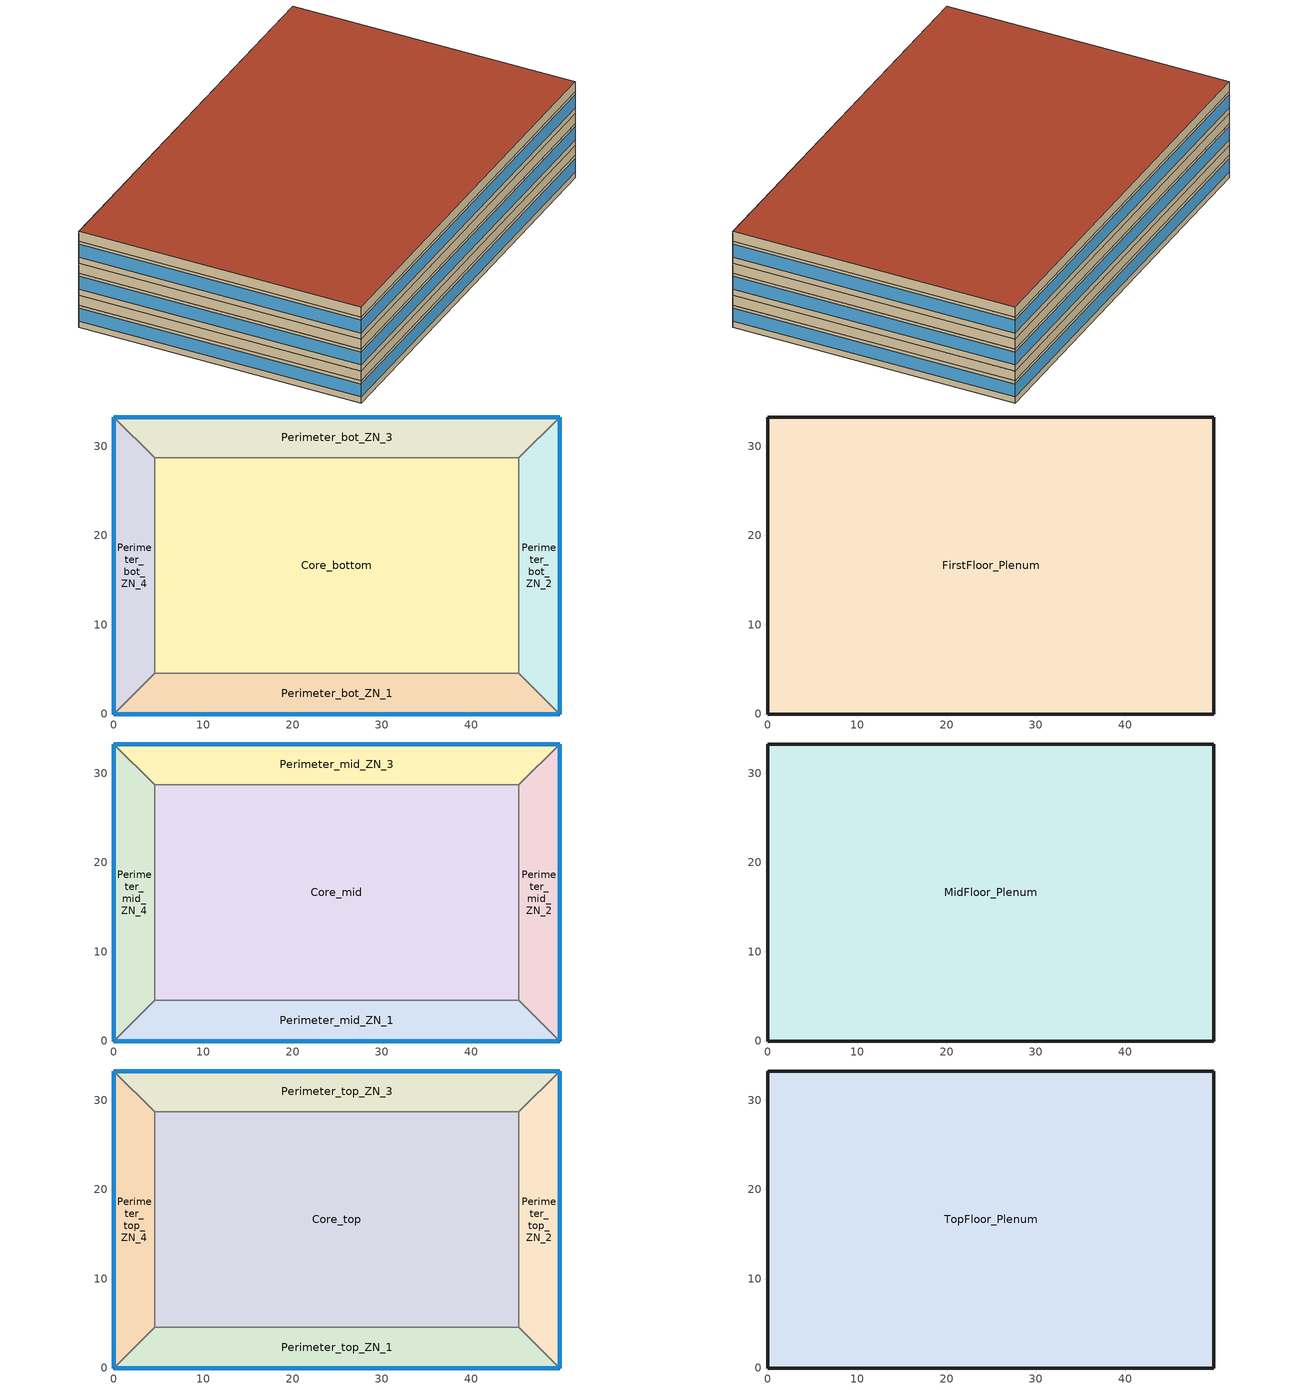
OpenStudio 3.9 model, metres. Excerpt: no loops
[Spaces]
Core_bottom
 floor foundation (BTAP-Grnd-Floor-Mass:U-0.757_std): 45.34,28.7 45.34,4.57 4.57,4.57 4.57,28.7 z0
 wall to Perimeter_bot_ZN_1: 4.57,4.57 45.34,4.57 z0:2.74
 wall to Perimeter_bot_ZN_2: 45.34,4.57 45.34,28.7 z0:2.74
 wall to Perimeter_bot_ZN_4: 4.57,28.7 4.57,4.57 z0:2.74
 wall to Perimeter_bot_ZN_3: 45.34,28.7 4.57,28.7 z0:2.74
Perimeter_bot_ZN_2
 floor foundation (BTAP-Grnd-Floor-Mass:U-0.757_std): 49.91,33.27 49.91,0 45.34,4.57 45.34,28.7 z0
 wall outside: 49.91,0 49.91,33.27 z0:2.74
 wall to Perimeter_bot_ZN_1: 45.34,4.57 49.91,0 z0:2.74
 wall to Perimeter_bot_ZN_3: 49.91,33.27 45.34,28.7 z0:2.74
 window (BTAP-Ext-FixedWindow:U=0.220 SHGC=0.500): 49.91,0.03 49.91,33.25 z0.76:2.35
Perimeter_bot_ZN_3
 floor foundation (BTAP-Grnd-Floor-Mass:U-0.757_std): 49.91,33.27 45.34,28.7 4.57,28.7 0,33.27 z0
 wall outside: 49.91,33.27 0,33.27 z0:2.74
 wall to Perimeter_bot_ZN_4: 0,33.27 4.57,28.7 z0:2.74
 window (BTAP-Ext-FixedWindow:U=0.220 SHGC=0.500): 49.89,33.27 0.03,33.27 z0.76:2.35
Perimeter_bot_ZN_1
 floor foundation (BTAP-Grnd-Floor-Mass:U-0.757_std): 45.34,4.57 49.91,0 0,0 4.57,4.57 z0
 wall outside: 0,0 49.91,0 z0:2.74
 wall to Perimeter_bot_ZN_4: 4.57,4.57 0,0 z0:2.74
 window (BTAP-Ext-FixedWindow:U=0.220 SHGC=0.500): 0.03,0 49.89,0 z0.76:2.35
Perimeter_bot_ZN_4
 floor foundation (BTAP-Grnd-Floor-Mass:U-0.757_std): 0,33.27 4.57,28.7 4.57,4.57 0,0 z0
 wall outside: 0,33.27 0,0 z0:2.74
 window (BTAP-Ext-FixedWindow:U=0.220 SHGC=0.500): 0,33.25 0,0.03 z0.76:2.35
FirstFloor_Plenum
 floor to Perimeter_bot_ZN_3: 49.91,33.27 45.34,28.7 4.57,28.7 0,33.27 z2.74
 floor to Perimeter_bot_ZN_1: 45.34,4.57 49.91,0 0,0 4.57,4.57 z2.74
 floor to Core_bottom: 45.34,28.7 45.34,4.57 4.57,4.57 4.57,28.7 z2.74
 floor to Perimeter_bot_ZN_4: 0,33.27 4.57,28.7 4.57,4.57 0,0 z2.74
 floor to Perimeter_bot_ZN_2: 49.91,33.27 49.91,0 45.34,4.57 45.34,28.7 z2.74
 wall outside: 0,33.27 0,0 49.91,0 49.91,33.27 0,33.27 z2.74:3.96
Perimeter_mid_ZN_4
 floor to FirstFloor_Plenum: 0,33.27 4.57,28.7 4.57,4.57 0,0 z3.96
 wall outside: 0,33.27 0,0 z3.96:6.71
 wall to Perimeter_mid_ZN_3: 4.57,28.7 0,33.27 z3.96:6.71
 wall to Core_mid: 4.57,4.57 4.57,28.7 z3.96:6.71
 wall to Perimeter_mid_ZN_1: 0,0 4.57,4.57 z3.96:6.71
 window (BTAP-Ext-FixedWindow:U=0.220 SHGC=0.500): 0,33.25 0,0.03 z4.72:6.31
Perimeter_mid_ZN_1
 floor to FirstFloor_Plenum: 45.34,4.57 49.91,0 0,0 4.57,4.57 z3.96
 wall outside: 0,0 49.91,0 z3.96:6.71
 wall to Core_mid: 45.34,4.57 4.57,4.57 z3.96:6.71
 wall to Perimeter_mid_ZN_2: 49.91,0 45.34,4.57 z3.96:6.71
 window (BTAP-Ext-FixedWindow:U=0.220 SHGC=0.500): 0.03,0 49.89,0 z4.72:6.31
Perimeter_mid_ZN_2
 floor to FirstFloor_Plenum: 49.91,33.27 49.91,0 45.34,4.57 45.34,28.7 z3.96
 wall outside: 49.91,0 49.91,33.27 z3.96:6.71
 wall to Perimeter_mid_ZN_3: 49.91,33.27 45.34,28.7 z3.96:6.71
 wall to Core_mid: 45.34,28.7 45.34,4.57 z3.96:6.71
 window (BTAP-Ext-FixedWindow:U=0.220 SHGC=0.500): 49.91,0.03 49.91,33.25 z4.72:6.31
Core_mid
 floor to FirstFloor_Plenum: 45.34,28.7 45.34,4.57 4.57,4.57 4.57,28.7 z3.96
 wall to Perimeter_mid_ZN_3: 45.34,28.7 4.57,28.7 z3.96:6.71
Perimeter_mid_ZN_3
 floor to FirstFloor_Plenum: 49.91,33.27 45.34,28.7 4.57,28.7 0,33.27 z3.96
 wall outside: 49.91,33.27 0,33.27 z3.96:6.71
 window (BTAP-Ext-FixedWindow:U=0.220 SHGC=0.500): 49.89,33.27 0.03,33.27 z4.72:6.31
MidFloor_Plenum
 floor to Perimeter_mid_ZN_3: 49.91,33.27 45.34,28.7 4.57,28.7 0,33.27 z6.71
 floor to Perimeter_mid_ZN_4: 0,33.27 4.57,28.7 4.57,4.57 0,0 z6.71
 floor to Core_mid: 45.34,28.7 45.34,4.57 4.57,4.57 4.57,28.7 z6.71
 floor to Perimeter_mid_ZN_2: 49.91,33.27 49.91,0 45.34,4.57 45.34,28.7 z6.71
 floor to Perimeter_mid_ZN_1: 45.34,4.57 49.91,0 0,0 4.57,4.57 z6.71
 wall outside: 0,33.27 0,0 49.91,0 49.91,33.27 0,33.27 z6.71:7.92
Perimeter_top_ZN_3
 floor to MidFloor_Plenum: 49.91,33.27 45.34,28.7 4.57,28.7 0,33.27 z7.92
 wall outside: 49.91,33.27 0,33.27 z7.92:10.67
 wall to Perimeter_top_ZN_4: 0,33.27 4.57,28.7 z7.92:10.67
 wall to Core_top: 4.57,28.7 45.34,28.7 z7.92:10.67
 wall to Perimeter_top_ZN_2: 45.34,28.7 49.91,33.27 z7.92:10.67
 window (BTAP-Ext-FixedWindow:U=0.220 SHGC=0.500): 49.89,33.27 0.03,33.27 z8.69:10.27
Perimeter_top_ZN_4
 floor to MidFloor_Plenum: 0,33.27 4.57,28.7 4.57,4.57 0,0 z7.92
 wall outside: 0,33.27 0,0 z7.92:10.67
 wall to Perimeter_top_ZN_1: 0,0 4.57,4.57 z7.92:10.67
 wall to Core_top: 4.57,4.57 4.57,28.7 z7.92:10.67
 window (BTAP-Ext-FixedWindow:U=0.220 SHGC=0.500): 0,33.25 0,0.03 z8.69:10.27
Core_top
 floor to MidFloor_Plenum: 45.34,28.7 45.34,4.57 4.57,4.57 4.57,28.7 z7.92
 wall to Perimeter_top_ZN_1: 4.57,4.57 45.34,4.57 z7.92:10.67
 wall to Perimeter_top_ZN_2: 45.34,4.57 45.34,28.7 z7.92:10.67
Perimeter_top_ZN_2
 floor to MidFloor_Plenum: 49.91,33.27 49.91,0 45.34,4.57 45.34,28.7 z7.92
 wall outside: 49.91,0 49.91,33.27 z7.92:10.67
 wall to Perimeter_top_ZN_1: 45.34,4.57 49.91,0 z7.92:10.67
 window (BTAP-Ext-FixedWindow:U=0.220 SHGC=0.500): 49.91,0.03 49.91,33.25 z8.69:10.27
Perimeter_top_ZN_1
 floor to MidFloor_Plenum: 45.34,4.57 49.91,0 0,0 4.57,4.57 z7.92
 wall outside: 0,0 49.91,0 z7.92:10.67
 window (BTAP-Ext-FixedWindow:U=0.220 SHGC=0.500): 0.03,0 49.89,0 z8.69:10.27
TopFloor_Plenum
 floor to Perimeter_top_ZN_4: 0,33.27 4.57,28.7 4.57,4.57 0,0 z10.67
 floor to Perimeter_top_ZN_2: 49.91,33.27 49.91,0 45.34,4.57 45.34,28.7 z10.67
 floor to Core_top: 45.34,28.7 45.34,4.57 4.57,4.57 4.57,28.7 z10.67
 floor to Perimeter_top_ZN_3: 49.91,33.27 45.34,28.7 4.57,28.7 0,33.27 z10.67
 floor to Perimeter_top_ZN_1: 45.34,4.57 49.91,0 0,0 4.57,4.57 z10.67
 wall outside: 0,33.27 0,0 49.91,0 49.91,33.27 0,33.27 z10.67:11.89
 roof outside: 49.91,0 49.91,33.27 0,33.27 0,0 z11.89
[Site]
Toronto Intl AP_ON_CAN: Latitude {deg}=43.68; Longitude {deg}=-79.63; Time Zone {hr}=-5; Elevation {m}=173.4; Terrain=City
[Building]
MediumOffice: North Axis {deg}=45; Default Construction Set=BTAP-Mass at hdd = 3890.0; Standards Number of Stories=3; Standards Number of Above Ground Stories=3; Standards Template=NECB2017; Standards Building Type=MediumOffice
[ClimateZones]
Climate Zone Institution Name 1=ASHRAE; Climate Zone Document Name 1=ANSI/ASHRAE Standard 169; Climate Zone Document Year 1=2006; Climate Zone Value 1=5A
[Site:WaterMainsTemperature]
Calculation Method=Correlation; Annual Average Outdoor Air Temperature {C}=9.06667; Maximum Difference In Monthly Average Outdoor Air Temperatures {deltaC}=25.2
[Site:GroundTemperature:BuildingSurface]
19.527, 19.502, 19.536, 19.598, 20.002, 21.64, 22.225, 22.375, 21.449, 20.121, 19.802, 19.633
[SizingPeriod:DesignDay] Barometric Pressure {Pa}=99259; Rain Indicator=No; Snow Indicator=No; Day of Month=21; Daylight Saving Time Indicator=No; Humidity Condition Type=Wetbulb; Dry-Bulb Temperature Range Modifier Type=DefaultMultipliers
Name | Maximum Dry-Bulb Temperature {C} | Daily Dry-Bulb Temperature Range {deltaC} | Wind Speed {m/s} | Wind Direction {deg} | Month | Day Type | Wetbulb or DewPoint at Maximum Dry-Bulb {C} | Solar Model Indicator | ASHRAE Clear Sky Optical Depth for Beam Irradiance | ASHRAE Clear Sky Optical Depth for Diffuse Irradiance | Sky Clearness
Toronto Intl AP Ann Clg .4% Condns DB=>MWB | 31.5 | 9.5 | 6 | 270 | 7 | SummerDesignDay | 22.4 | ASHRAETau | 0.426 | 2.27
Toronto Intl AP Ann Clg .4% Condns WB=>MDB | 29.2 | 9.5 | 6 | 270 | 7 | SummerDesignDay | 23.8 | ASHRAETau | 0.426 | 2.27
Toronto Intl AP Ann Htg 99.6% Condns DB | -18.5 | 0 | 5.3 | 0 | 1 | WinterDesignDay | -18.5 | ASHRAEClearSky |  |  | 0
[Site:GroundTemperature:Shallow]
-2.3, -0.2, 4, 8, 15.4, 19.4, 20.5, 18.5, 13.9, 8.1, 2.5, -1.3
[Site:GroundTemperature:Deep]
3.7, 3.3, 4.4, 5.9, 9.7, 12.5, 14.4, 14.8, 13.7, 11.3, 8.3, 5.6
[Site:GroundTemperature:FCfactorMethod]
January Ground Temperature {C}=10.8; February Ground Temperature {C}=4; March Ground Temperature {C}=-2.5; April Ground Temperature {C}=-2.7; May Ground Temperature {C}=-3.6; June Ground Temperature {C}=0.4; July Ground Temperature {C}=7.7; August Ground Temperature {C}=14.6; September Ground Temperature {C}=19.4; October Ground Temperature {C}=21.6; November Ground Temperature {C}=20.9; December Ground Temperature {C}=18.2
[Material:NoMass] Roughness=Smooth; Thermal Absorptance=0.9; Solar Absorptance=0.7
Name | Thermal Resistance {m2-K/W} | Visible Absorptance
Typical Carpet Pad; Typical Carpet Pad 1 | 0.21648 | 0.8
Typical Insulation 1 | 5.91238 | 0.7
Typical Insulation 2 | 3.32618 | 0.7
Typical Insulation 3 | 6.17282 | 0.7
Typical Carpet Pad 2 | 1.25503 | 0.8
Typical Carpet Pad 3 | 1.69459 | 0.8
Typical Carpet Pad 4 | 4.69593 | 0.8
Typical Insulation 4 | 0.526298 | 0.7
Typical Insulation 5 | 0.526316 | 0.7
[Material]
Name | Roughness | Thickness {m} | Conductivity {W/m-K} | Density {kg/m3} | Specific Heat {J/kg-K} | Thermal Absorptance | Solar Absorptance | Visible Absorptance
G05 25mm wood | MediumSmooth | 0.0254 | 0.15 | 608 | 1630 | 0.9 | 0.5 | 0.5
100mm Normalweight concrete floor 1 | MediumSmooth | 0.1016 | 2.31 | 2322 | 832
G01 13mm gypsum board 1 | Smooth | 0.0127 | 0.16 | 800 | 1090 | 0.9 | 0.7 | 0.5
4 in. Normalweight Concrete Floor 1 | MediumRough | 0.1016 | 2.31 | 2322 | 832 | 0.9 | 0.7 | 0.7
1IN Stucco 1 | Smooth | 0.0253 | 0.6918 | 1858 | 837 | 0.9 | 0.7 | 0.92
8IN CONCRETE HW RefBldg 1 | Rough | 0.2032 | 1.311 | 2240 | 836.8 | 0.9 | 0.7 | 0.7
1/2IN Gypsum 1 | Smooth | 0.0127 | 0.16 | 784.9 | 830 | 0.9 | 0.4 | 0.4
Metal Roof Surface 1; F08 Metal surface 1 | Smooth | 0.0008 | 45.28 | 7824 | 500 | 0.9 | 0.7 | 0.7
6 in. Normalweight Concrete Floor 1; 6 in. Normalweight Concrete Floor 2; 6 in. Normalweight Concrete Floor 3 | MediumRough | 0.1524 | 2.31 | 2322 | 832 | 0.9 | 0.7 | 0.7
Expanded Polystyrene | MediumSmooth | 0.0363959 | 0.029 | 29 | 1210
[Construction]
BTAP-Int-Partition; BTAP-Int-Door: G05 25mm wood
BTAP-Int-Floor: 100mm Normalweight concrete floor 1, Typical Carpet Pad
BTAP-Int-Wall: G01 13mm gypsum board 1, G01 13mm gypsum board 1
BTAP-Int-Ceiling: Typical Carpet Pad, 100mm Normalweight concrete floor 1
BTAP-Int-Window: SimpleGlazing
BTAP-Ext-Floor-Mass:U-0.162: Typical Insulation 1, 4 in. Normalweight Concrete Floor 1, Typical Carpet Pad 1
BTAP-Ext-Wall-Mass:U-0.278: 1IN Stucco 1, 8IN CONCRETE HW RefBldg 1, Typical Insulation 2, 1/2IN Gypsum 1
BTAP-Ext-Roof-Metal:U-0.162: Metal Roof Surface 1, Typical Insulation 3
BTAP-Grnd-Floor-Mass:U-0.757: 6 in. Normalweight Concrete Floor 1, Typical Carpet Pad 2
BTAP-Grnd-Wall-Mass:U-0.568: 6 in. Normalweight Concrete Floor 2, Typical Carpet Pad 3
BTAP-Grnd-Roof-Mass:U-0.21: 6 in. Normalweight Concrete Floor 3, Typical Carpet Pad 4
BTAP-Ext-FixedWindow:U=0.220 SHGC=0.500: SimpleGlazing:U=0.220 SHGC=0.500
BTAP-Ext-FixedWindow:U=0.220 SHGC=0.600: SimpleGlazing:U=0.220 SHGC=0.600
BTAP-Ext-Door:U-1.9: F08 Metal surface 1, Typical Insulation 4
BTAP-Ext-GlassDoors:U=0.190 SHGC=0.600; BTAP-Ext-Skylights:U=0.190 SHGC=0.600; BTAP-Ext-DaylightDomes:U=0.190 SHGC=0.600; BTAP-Ext-DaylightDiffuser:U=0.190 SHGC=0.600: SimpleGlazing:U=0.190 SHGC=0.600
BTAP-Ext-OverHeadDoor:U-1.9: Typical Insulation 5
BTAP-Grnd-Floor-Mass:U-0.757_std: 6 in. Normalweight Concrete Floor 1, Expanded Polystyrene
[DefaultConstructionSet]
BTAP-Mass at hdd = 3890.0: Default Exterior Surface Constructions=BTAP-Mass at hdd = 3890.0; Default Interior Surface Constructions=Default Surface Constructions 2; Default Ground Contact Surface Constructions=BTAP-Mass at hdd = 3890.0 1; Default Exterior SubSurface Constructions=BTAP-Mass at hdd = 3890.0; Default Interior SubSurface Constructions=Default Sub Surface Constructions 2; Interior Partition Construction=BTAP-Int-Partition
[DefaultSurfaceConstructions]
Name | Floor Construction | Wall Construction | Roof Ceiling Construction
Default Surface Constructions 2 | BTAP-Int-Floor | BTAP-Int-Wall | BTAP-Int-Ceiling
BTAP-Mass at hdd = 3890.0 | BTAP-Ext-Floor-Mass:U-0.162 | BTAP-Ext-Wall-Mass:U-0.278 | BTAP-Ext-Roof-Metal:U-0.162
BTAP-Mass at hdd = 3890.0 1 | BTAP-Grnd-Floor-Mass:U-0.757 | BTAP-Grnd-Wall-Mass:U-0.568 | BTAP-Grnd-Roof-Mass:U-0.21
[DefaultSubSurfaceConstructions]
Name | Fixed Window Construction | Operable Window Construction | Door Construction | Glass Door Construction | Overhead Door Construction | Skylight Construction | Tubular Daylight Dome Construction | Tubular Daylight Diffuser Construction
Default Sub Surface Constructions 2 | BTAP-Int-Window | BTAP-Int-Window | BTAP-Int-Door
BTAP-Mass at hdd = 3890.0 | BTAP-Ext-FixedWindow:U=0.220 SHGC=0.500 | BTAP-Ext-FixedWindow:U=0.220 SHGC=0.600 | BTAP-Ext-Door:U-1.9 | BTAP-Ext-GlassDoors:U=0.190 SHGC=0.600 | BTAP-Ext-OverHeadDoor:U-1.9 | BTAP-Ext-Skylights:U=0.190 SHGC=0.600 | BTAP-Ext-DaylightDomes:U=0.190 SHGC=0.600 | BTAP-Ext-DaylightDiffuser:U=0.190 SHGC=0.600
[WindowMaterial:SimpleGlazingSystem] Visible Transmittance=0.21
Name | U-Factor {W/m2-K} | Solar Heat Gain Coefficient
SimpleGlazing; SimpleGlazing:U=0.220 SHGC=0.600 | 2.2 | 0.6
SimpleGlazing:U=0.220 SHGC=0.500 | 2.2 | 0.5
SimpleGlazing:U=0.190 SHGC=0.600 | 1.9 | 0.6
[Space] Volume {m3}=Autocalculate
Name | Space Type | Building Story | Thermal Zone | Part of Total Floor Area
Perimeter_mid_ZN_4 | Space Function Office open plan | Building Story 2 | ALL_ST=Office open plan_FL=Building Story 2_SCH=A 1 | Yes
Core_bottom | Space Function Office open plan | Building Story 1 | ALL_ST=Office open plan_FL=Building Story 1_SCH=A | Yes
FirstFloor_Plenum | Space Function - undefined - | Building Story 1 | ALL_ST=- undefined -_FL=Building Story 1_SCH=A | No
TopFloor_Plenum | Space Function - undefined - | Building Story 3 | ALL_ST=- undefined -_FL=Building Story 3_SCH=A | No
Perimeter_top_ZN_3 | Space Function Office open plan | Building Story 3 | ALL_ST=Office open plan_FL=Building Story 3_SCH=A 3 | Yes
Perimeter_bot_ZN_2 | Space Function Office open plan | Building Story 1 | ALL_ST=Office open plan_FL=Building Story 1_SCH=A 1 | Yes
MidFloor_Plenum | Space Function - undefined - | Building Story 2 | ALL_ST=- undefined -_FL=Building Story 2_SCH=A | No
Perimeter_mid_ZN_1 | Space Function Office open plan | Building Story 2 | ALL_ST=Office open plan_FL=Building Story 2_SCH=A 3 | Yes
Perimeter_bot_ZN_1 | Space Function Office open plan | Building Story 1 | ALL_ST=Office open plan_FL=Building Story 1_SCH=A 2 | Yes
Perimeter_bot_ZN_3 | Space Function Office open plan | Building Story 1 | ALL_ST=Office open plan_FL=Building Story 1_SCH=A 3 | Yes
Perimeter_mid_ZN_2 | Space Function Office open plan | Building Story 2 | ALL_ST=Office open plan_FL=Building Story 2_SCH=A 4 | Yes
Perimeter_top_ZN_4 | Space Function Office open plan | Building Story 3 | ALL_ST=Office open plan_FL=Building Story 3_SCH=A 4 | Yes
Perimeter_bot_ZN_4 | Space Function Office open plan | Building Story 1 | ALL_ST=Office open plan_FL=Building Story 1_SCH=A 4 | Yes
Core_top | Space Function Office open plan | Building Story 3 | ALL_ST=Office open plan_FL=Building Story 3_SCH=A 2 | Yes
Perimeter_top_ZN_2 | Space Function Office open plan | Building Story 3 | ALL_ST=Office open plan_FL=Building Story 3_SCH=A 1 | Yes
Perimeter_top_ZN_1 | Space Function Office open plan | Building Story 3 | ALL_ST=Office open plan_FL=Building Story 3_SCH=A | Yes
Core_mid | Space Function Office open plan | Building Story 2 | ALL_ST=Office open plan_FL=Building Story 2_SCH=A | Yes
Perimeter_mid_ZN_3 | Space Function Office open plan | Building Story 2 | ALL_ST=Office open plan_FL=Building Story 2_SCH=A 2 | Yes
[BuildingStory]
Name | Nominal Z Coordinate {m}
Building Story 1 | 0
Building Story 2 | 3.9624
Building Story 3 | 7.9248
[SpaceType] Standards Building Type=Space Function
Name | Default Schedule Set | Design Specification Outdoor Air Object | Standards Space Type
Space Function - undefined - | Space Function - undefined - Schedule Set | Space Function - undefined - Ventilation | - undefined -
Space Function Office open plan | Space Function Office open plan Schedule Set | Space Function Office open plan Ventilation | Office open plan
[DesignSpecification:OutdoorAir]
Name | Outdoor Air Flow per Person {m3/s-person} | Outdoor Air Flow per Floor Area {m3/s-m2} | Outdoor Air Flow Air Changes per Hour {1/hr} | Outdoor Air Method
Space Function - undefined - Ventilation | 0 | 0 | 0
Space Function Office open plan Ventilation | 0.0142188 |  |  | Sum
[DefaultScheduleSet]
Name | Number of People Schedule | People Activity Level Schedule | Lighting Schedule | Electric Equipment Schedule
Space Function - undefined - Schedule Set
Space Function Office open plan Schedule Set | NECB-A-Occupancy | NECB-Activity | NECB-A-Occupancy-NECB-A-Lighting-0.2-0.1-0.67-Light Ruleset | NECB-A-Electric-Equipment
[ThermostatSetpoint:DualSetpoint]
Name | Heating Setpoint Temperature Schedule | Cooling Setpoint Temperature Schedule
Space Function Office open plan Thermostat 31; Space Function Office open plan Thermostat 32; Space Function Office open plan Thermostat 33; Space Function Office open plan Thermostat 34; Space Function Office open plan Thermostat 35; Space Function Office open plan Thermostat 36; Space Function Office open plan Thermostat 37; Space Function Office open plan Thermostat 38; Space Function Office open plan Thermostat 39; Space Function Office open plan Thermostat 40; Space Function Office open plan Thermostat 41; Space Function Office open plan Thermostat 42; Space Function Office open plan Thermostat 43; Space Function Office open plan Thermostat 44; Space Function Office open plan Thermostat 45 | NECB-A-Thermostat Setpoint-Heating | NECB-A-Thermostat Setpoint-Cooling
Space Function - undefined - Thermostat 7; Space Function - undefined - Thermostat 8; Space Function - undefined - Thermostat 9
[People:Definition]
Space Function Office open plan People Definition: Number of People Calculation Method=People/Area; People per Space Floor Area {person/m2}=0.0500182; Fraction Radiant=0.3
[People]
Space Function Office open plan People: People Definition=Space Function Office open plan People Definition; Space or SpaceType=Space Function Office open plan; Work Efficiency Schedule=Work Efficiency Schedule; Clothing Insulation Schedule=Clothing Schedule; Air Velocity Schedule=Air Velocity Schedule; Multiplier=0.85
[Lights:Definition]
Space Function Office open plan Lights Definition - LED lighting: Design Level Calculation Method=Watts/Area; Watts per Space Floor Area {W/m2}=6.96; Fraction Radiant=0.2; Fraction Visible=0.6
[Lights]
Space Function Office open plan Lights: Lights Definition=Space Function Office open plan Lights Definition - LED lighting; Space or SpaceType=Space Function Office open plan; Fraction Replaceable=1
[ElectricEquipment:Definition]
Space Function Office open plan Elec Equip Definition: Design Level Calculation Method=Watts/Area; Watts per Space Floor Area {W/m2}=7.50273; Fraction Radiant=0.5
[ElectricEquipment]
Space Function Office open plan Elec Equip: Electric Equipment Definition=Space Function Office open plan Elec Equip Definition; Space or SpaceType=Space Function Office open plan; Multiplier=0.5
[SpaceInfiltration:DesignFlowRate] Schedule=Always On Discrete; Design Flow Rate Calculation Method=Flow/ExteriorArea; Flow per Exterior Surface Area {m3/s-m2}=0.000125; Constant Term Coefficient=0; Temperature Term Coefficient=0; Velocity Term Coefficient=0.224; Velocity Squared Term Coefficient=0
Name | Space or SpaceType
FirstFloor_Plenum Infiltration | FirstFloor_Plenum
MidFloor_Plenum Infiltration | MidFloor_Plenum
Perimeter_bot_ZN_1 Infiltration | Perimeter_bot_ZN_1
Perimeter_bot_ZN_2 Infiltration | Perimeter_bot_ZN_2
Perimeter_bot_ZN_3 Infiltration | Perimeter_bot_ZN_3
Perimeter_bot_ZN_4 Infiltration | Perimeter_bot_ZN_4
Perimeter_mid_ZN_1 Infiltration | Perimeter_mid_ZN_1
Perimeter_mid_ZN_2 Infiltration | Perimeter_mid_ZN_2
Perimeter_mid_ZN_3 Infiltration | Perimeter_mid_ZN_3
Perimeter_mid_ZN_4 Infiltration | Perimeter_mid_ZN_4
Perimeter_top_ZN_1 Infiltration | Perimeter_top_ZN_1
Perimeter_top_ZN_2 Infiltration | Perimeter_top_ZN_2
Perimeter_top_ZN_3 Infiltration | Perimeter_top_ZN_3
Perimeter_top_ZN_4 Infiltration | Perimeter_top_ZN_4
TopFloor_Plenum Infiltration | TopFloor_Plenum
[ThermalZone] Use Ideal Air Loads=No
Name | Thermostat
ALL_ST=Office open plan_FL=Building Story 2_SCH=A | Space Function Office open plan Thermostat 31
ALL_ST=Office open plan_FL=Building Story 3_SCH=A | Space Function Office open plan Thermostat 32
ALL_ST=Office open plan_FL=Building Story 3_SCH=A 1 | Space Function Office open plan Thermostat 33
ALL_ST=Office open plan_FL=Building Story 3_SCH=A 2 | Space Function Office open plan Thermostat 34
ALL_ST=Office open plan_FL=Building Story 2_SCH=A 1 | Space Function Office open plan Thermostat 35
ALL_ST=Office open plan_FL=Building Story 1_SCH=A | Space Function Office open plan Thermostat 36
ALL_ST=Office open plan_FL=Building Story 3_SCH=A 3 | Space Function Office open plan Thermostat 37
ALL_ST=Office open plan_FL=Building Story 2_SCH=A 2 | Space Function Office open plan Thermostat 38
ALL_ST=- undefined -_FL=Building Story 3_SCH=A | Space Function - undefined - Thermostat 7
ALL_ST=Office open plan_FL=Building Story 3_SCH=A 4 | Space Function Office open plan Thermostat 39
ALL_ST=Office open plan_FL=Building Story 1_SCH=A 1 | Space Function Office open plan Thermostat 40
ALL_ST=- undefined -_FL=Building Story 2_SCH=A | Space Function - undefined - Thermostat 8
ALL_ST=Office open plan_FL=Building Story 2_SCH=A 3 | Space Function Office open plan Thermostat 41
ALL_ST=Office open plan_FL=Building Story 1_SCH=A 2 | Space Function Office open plan Thermostat 42
ALL_ST=- undefined -_FL=Building Story 1_SCH=A | Space Function - undefined - Thermostat 9
ALL_ST=Office open plan_FL=Building Story 2_SCH=A 4 | Space Function Office open plan Thermostat 43
ALL_ST=Office open plan_FL=Building Story 1_SCH=A 3 | Space Function Office open plan Thermostat 44
ALL_ST=Office open plan_FL=Building Story 1_SCH=A 4 | Space Function Office open plan Thermostat 45
[Sizing:Zone] Zone Cooling Design Supply Air Temperature Input Method=SupplyAirTemperature; Zone Cooling Design Supply Air Temperature {C}=14; Zone Cooling Design Supply Air Temperature Difference {deltaC}=11.11; Zone Heating Design Supply Air Temperature Input Method=SupplyAirTemperature; Zone Heating Design Supply Air Temperature {C}=40; Zone Heating Design Supply Air Temperature Difference {deltaC}=11.11; Zone Cooling Design Supply Air Humidity Ratio {kg-H2O/kg-air}=0.0085; Zone Heating Design Supply Air Humidity Ratio {kg-H2O/kg-air}=0.008; Cooling Design Air Flow Method=DesignDay; Heating Design Air Flow Method=DesignDay; Account for Dedicated Outdoor Air System=No; Dedicated Outdoor Air System Control Strategy=NeutralSupplyAir; Dedicated Outdoor Air Low Setpoint Temperature for Design {C}=autosize; Dedicated Outdoor Air High Setpoint Temperature for Design {C}=autosize; Zone Load Sizing Method=Sensible Load Only No Latent Load; Zone Latent Cooling Design Supply Air Humidity Ratio Input Method=HumidityRatioDifference; Zone Cooling Design Supply Air Humidity Ratio Difference {kgWater/kgDryAir}=0.005; Zone Latent Heating Design Supply Air Humidity Ratio Input Method=HumidityRatioDifference; Zone Humidification Design Supply Air Humidity Ratio Difference {kgWater/kgDryAir}=0.005; Sizing Option=Coincident
ALL_ST=- undefined -_FL=Building Story 3_SCH=A; ALL_ST=- undefined -_FL=Building Story 2_SCH=A; ALL_ST=- undefined -_FL=Building Story 1_SCH=A
[Foundation:Kiva]
Bldg Kiva Foundation: Wall Height Above Grade {m}=0; Wall Depth Below Slab {m}=0
[SurfaceProperty:ExposedFoundationPerimeter] Exposed Perimeter Calculation Method=TotalExposedPerimeter
Name | Total Exposed Perimeter {m}
Core_bot_ZN_5_Floor | 0
Perimeter_bot_ZN_2_Floor; Perimeter_bot_ZN_4_Floor | 33.2738
Perimeter_bot_ZN_1_Floor; Perimeter_bot_ZN_3_Floor | 49.911
[Foundation:Kiva:Settings]

[Coil:Heating:DX:VariableSpeed:SpeedData] Reference Unit Gross Rated Heating Capacity {W}=9124.85; Reference Unit Rated Air Flow Rate {m3/s}=0.653; Rated Supply Air Fan Power Per Volume Flow Rate 2017 {W/(m3/s)}=773.3; Rated Supply Air Fan Power Per Volume Flow Rate 2023 {W/(m3/s)}=934.4; Heating Capacity Function of Temperature Curve=Mitsubishi Hyper Heating VRF Outdoor Unit HCAPFT curve; Total  Heating Capacity Function of Air Flow Fraction Curve=Mitsubishi Hyper Heating VRF Outdoor Unit HCAPFFF curve; Energy Input Ratio Function of Temperature Curve=Mitsubishi Hyper Heating VRF Outdoor Unit HEIRFT curve; Energy Input Ratio Function of Air Flow Fraction Curve=Mitsubishi Hyper Heating VRF Outdoor Unit HEIRFFF curve
Name | Reference Unit Gross Rated Heating COP
Coil Heating DX Variable Speed Speed Data 1 | 4.28981
Coil Heating DX Variable Speed Speed Data 2 | 4.30045
Coil Heating DX Variable Speed Speed Data 3 | 4.30329
[Coil:Cooling:DX:VariableSpeed:SpeedData] Reference Unit Gross Rated Total Cooling Capacity {W}=8914.19; Reference Unit Gross Rated Sensible Heat Ratio=0.79; Reference Unit Gross Rated Cooling COP {W/W}=3.76; Reference Unit Rated Air Flow Rate {m3/s}=0.944; Rated Evaporator Fan Power Per Volume Flow Rate 2017 {W/(m3/s)}=773.3; Rated Evaporator Fan Power Per Volume Flow Rate 2023 {W/(m3/s)}=934.4; Total Cooling Capacity Function of Temperature Curve=Mitsubishi Hyper Heating VRF Outdoor Unit CCAPFT curve; Total Cooling Capacity Function of Air Flow Fraction Curve=Mitsubishi Hyper Heating VRF Outdoor Unit CCAPFFF curve; Energy Input Ratio Function of Temperature Curve=Mitsubishi Hyper Heating VRF Outdoor Unit CEIRFT curve; Energy Input Ratio Function of Air Flow Fraction Curve=Mitsubishi Hyper Heating VRF Outdoor Unit CEIRFFF curve
Coil Cooling DX Variable Speed Speed Data 1; Coil Cooling DX Variable Speed Speed Data 2; Coil Cooling DX Variable Speed Speed Data 3
[AvailabilityManager:NightCycle] Applicability Schedule=Always On Discrete; Control Type=CycleOnAny; Thermostat Tolerance {deltaC}=1; Cycling Run Time {s}=3600
Availability Manager Night Cycle 1; Availability Manager Night Cycle 2; Availability Manager Night Cycle 3
[HeatExchanger:AirToAir:SensibleAndLatent] Availability Schedule=Always On Discrete; Nominal Supply Air Flow Rate {m3/s}=autosize; Sensible Effectiveness at 100% Heating Air Flow=0.755; Latent Effectiveness at 100% Heating Air Flow=0.564; Sensible Effectiveness at 100% Cooling Air Flow=0.755; Latent Effectiveness at 100% Cooling Air Flow=0.564; Nominal Electric Power {W}=770.33; Supply Air Outlet Temperature Control=Yes; Heat Exchanger Type=Plate; Frost Control Type=ExhaustOnly; Threshold Temperature {C}=-23.3; Initial Defrost Time Fraction=0.167; Rate of Defrost Time Fraction Increase {1/K}=1.44; Economizer Lockout=Yes
Name | Sensible Effectiveness of Heating Air Flow Curve | Latent Effectiveness of Heating Air Flow Curve | Sensible Effectiveness of Cooling Air Flow Curve | Latent Effectiveness of Cooling Air Flow Curve
sys_6|mixed|shr>none|sc>ccashp|sh>ccashp|ssf>vv|zh>b-e|zc>none|srf>vv| ERV | sys_6|mixed|shr>none|sc>ccashp|sh>ccashp|ssf>vv|zh>b-e|zc>none|srf>vv| ERV_SensHeatEff | sys_6|mixed|shr>none|sc>ccashp|sh>ccashp|ssf>vv|zh>b-e|zc>none|srf>vv| ERV_LatHeatEff | sys_6|mixed|shr>none|sc>ccashp|sh>ccashp|ssf>vv|zh>b-e|zc>none|srf>vv| ERV_SensCoolEff | sys_6|mixed|shr>none|sc>ccashp|sh>ccashp|ssf>vv|zh>b-e|zc>none|srf>vv| ERV_LatCoolEff
sys_6|mixed|shr>none|sc>ccashp|sh>ccashp|ssf>vv|zh>b-e|zc>none|srf>vv| 1 ERV | sys_6|mixed|shr>none|sc>ccashp|sh>ccashp|ssf>vv|zh>b-e|zc>none|srf>vv| 1 ERV_SensHeatEff | sys_6|mixed|shr>none|sc>ccashp|sh>ccashp|ssf>vv|zh>b-e|zc>none|srf>vv| 1 ERV_LatHeatEff | sys_6|mixed|shr>none|sc>ccashp|sh>ccashp|ssf>vv|zh>b-e|zc>none|srf>vv| 1 ERV_SensCoolEff | sys_6|mixed|shr>none|sc>ccashp|sh>ccashp|ssf>vv|zh>b-e|zc>none|srf>vv| 1 ERV_LatCoolEff
sys_6|mixed|shr>none|sc>ccashp|sh>ccashp|ssf>vv|zh>b-e|zc>none|srf>vv| 2 ERV | sys_6|mixed|shr>none|sc>ccashp|sh>ccashp|ssf>vv|zh>b-e|zc>none|srf>vv| 2 ERV_SensHeatEff | sys_6|mixed|shr>none|sc>ccashp|sh>ccashp|ssf>vv|zh>b-e|zc>none|srf>vv| 2 ERV_LatHeatEff | sys_6|mixed|shr>none|sc>ccashp|sh>ccashp|ssf>vv|zh>b-e|zc>none|srf>vv| 2 ERV_SensCoolEff | sys_6|mixed|shr>none|sc>ccashp|sh>ccashp|ssf>vv|zh>b-e|zc>none|srf>vv| 2 ERV_LatCoolEff
[SetpointManager:OutdoorAirPretreat] Minimum Setpoint Temperature {C}=-99; Maximum Setpoint Temperature {C}=99; Minimum Setpoint Humidity Ratio {kgWater/kgDryAir}=1e-05; Maximum Setpoint Humidity Ratio {kgWater/kgDryAir}=1
Name | Setpoint Node or NodeList
Setpoint Manager Outdoor Air Pretreat 1 | sys_6|mixed|shr>none|sc>ccashp|sh>ccashp|ssf>vv|zh>b-e|zc>none|srf>vv| ERV Primary Outlet Air Node
Setpoint Manager Outdoor Air Pretreat 2 | sys_6|mixed|shr>none|sc>ccashp|sh>ccashp|ssf>vv|zh>b-e|zc>none|srf>vv| 1 ERV Primary Outlet Air Node
Setpoint Manager Outdoor Air Pretreat 3 | sys_6|mixed|shr>none|sc>ccashp|sh>ccashp|ssf>vv|zh>b-e|zc>none|srf>vv| 2 ERV Primary Outlet Air Node
[EnergyManagementSystem:Sensor] Output Variable or Output Meter Index Key=Environment; Output Variable or Output Meter=Site Outdoor Air Drybulb Temperature
OAT; OAT_1; OAT_2
[EnergyManagementSystem:Actuator] Actuated Component Type=Schedule:Year; Actuated Component Control Type=Schedule Value
Name | Actuated Component
ems_sys_6_mixed_shr_none_sc_ccashp_sh_ccashp_ssf_vv_zh_b_e_zc_none_srf_vv__HtgSch0; ems_sys_6_mixed_shr_none_sc_ccashp_sh_ccashp_ssf_vv_zh_b_e_zc_none_srf_vv__1_HtgSch0; ems_sys_6_mixed_shr_none_sc_ccashp_sh_ccashp_ssf_vv_zh_b_e_zc_none_srf_vv__2_HtgSch0 | NECB-A-Thermostat Setpoint-Heating
ems_sys_6_mixed_shr_none_sc_ccashp_sh_ccashp_ssf_vv_zh_b_e_zc_none_srf_vv__ClgSch0; ems_sys_6_mixed_shr_none_sc_ccashp_sh_ccashp_ssf_vv_zh_b_e_zc_none_srf_vv__1_ClgSch0; ems_sys_6_mixed_shr_none_sc_ccashp_sh_ccashp_ssf_vv_zh_b_e_zc_none_srf_vv__2_ClgSch0 | NECB-A-Thermostat Setpoint-Cooling
[EnergyManagementSystem:Program]
ems_sys_6_mixed_shr_none_sc_ccashp_sh_ccashp_ssf_vv_zh_b_e_zc_none_srf_vv__OptimumStartProg0: IF DaylightSavings==0 && DayOfWeek>1 && Hour==5 && OAT<23.9 && OAT>1.7; SET ems_sys_6_mixed_shr_none_sc_ccashp_sh_ccashp_ssf_vv_zh_b_e_zc_none_srf_vv__ClgSch0 = 29.4; SET ems_sys_6_mixed_shr_none_sc_ccashp_sh_ccashp_ssf_vv_zh_b_e_zc_none_srf_vv__HtgSch0 = 15.6; ELSEIF DaylightSavings==0 && DayOfWeek==1 && Hour==7 && OAT<23.9 && OAT>1.7; SET ems_sys_6_mixed_shr_none_sc_ccashp_sh_ccashp_ssf_vv_zh_b_e_zc_none_srf_vv__ClgSch0 = 29.4; SET ems_sys_6_mixed_shr_none_sc_ccashp_sh_ccashp_ssf_vv_zh_b_e_zc_none_srf_vv__HtgSch0 = 15.6; ELSEIF DaylightSavings==1 && DayOfWeek>1 && Hour==4 && OAT<23.9 && OAT>1.7; SET ems_sys_6_mixed_shr_none_sc_ccashp_sh_ccashp_ssf_vv_zh_b_e_zc_none_srf_vv__ClgSch0 = 29.4; SET ems_sys_6_mixed_shr_none_sc_ccashp_sh_ccashp_ssf_vv_zh_b_e_zc_none_srf_vv__HtgSch0 = 15.6; ELSEIF DaylightSavings==1 && DayOfWeek==1 && Hour==6 && OAT<23.9 && OAT>1.7; SET ems_sys_6_mixed_shr_none_sc_ccashp_sh_ccashp_ssf_vv_zh_b_e_zc_none_srf_vv__ClgSch0 = 29.4; SET ems_sys_6_mixed_shr_none_sc_ccashp_sh_ccashp_ssf_vv_zh_b_e_zc_none_srf_vv__HtgSch0 = 15.6; ELSE; SET ems_sys_6_mixed_shr_none_sc_ccashp_sh_ccashp_ssf_vv_zh_b_e_zc_none_srf_vv__ClgSch0 = NULL; SET ems_sys_6_mixed_shr_none_sc_ccashp_sh_ccashp_ssf_vv_zh_b_e_zc_none_srf_vv__HtgSch0 = NULL; ENDIF
ems_sys_6_mixed_shr_none_sc_ccashp_sh_ccashp_ssf_vv_zh_b_e_zc_none_srf_vv__1_OptimumStartProg0: IF DaylightSavings==0 && DayOfWeek>1 && Hour==5 && OAT_1<23.9 && OAT_1>1.7; SET ems_sys_6_mixed_shr_none_sc_ccashp_sh_ccashp_ssf_vv_zh_b_e_zc_none_srf_vv__1_ClgSch0 = 29.4; SET ems_sys_6_mixed_shr_none_sc_ccashp_sh_ccashp_ssf_vv_zh_b_e_zc_none_srf_vv__1_HtgSch0 = 15.6; ELSEIF DaylightSavings==0 && DayOfWeek==1 && Hour==7 && OAT_1<23.9 && OAT_1>1.7; SET ems_sys_6_mixed_shr_none_sc_ccashp_sh_ccashp_ssf_vv_zh_b_e_zc_none_srf_vv__1_ClgSch0 = 29.4; SET ems_sys_6_mixed_shr_none_sc_ccashp_sh_ccashp_ssf_vv_zh_b_e_zc_none_srf_vv__1_HtgSch0 = 15.6; ELSEIF DaylightSavings==1 && DayOfWeek>1 && Hour==4 && OAT_1<23.9 && OAT_1>1.7; SET ems_sys_6_mixed_shr_none_sc_ccashp_sh_ccashp_ssf_vv_zh_b_e_zc_none_srf_vv__1_ClgSch0 = 29.4; SET ems_sys_6_mixed_shr_none_sc_ccashp_sh_ccashp_ssf_vv_zh_b_e_zc_none_srf_vv__1_HtgSch0 = 15.6; ELSEIF DaylightSavings==1 && DayOfWeek==1 && Hour==6 && OAT_1<23.9 && OAT_1>1.7; SET ems_sys_6_mixed_shr_none_sc_ccashp_sh_ccashp_ssf_vv_zh_b_e_zc_none_srf_vv__1_ClgSch0 = 29.4; SET ems_sys_6_mixed_shr_none_sc_ccashp_sh_ccashp_ssf_vv_zh_b_e_zc_none_srf_vv__1_HtgSch0 = 15.6; ELSE; SET ems_sys_6_mixed_shr_none_sc_ccashp_sh_ccashp_ssf_vv_zh_b_e_zc_none_srf_vv__1_ClgSch0 = NULL; SET ems_sys_6_mixed_shr_none_sc_ccashp_sh_ccashp_ssf_vv_zh_b_e_zc_none_srf_vv__1_HtgSch0 = NULL; ENDIF
ems_sys_6_mixed_shr_none_sc_ccashp_sh_ccashp_ssf_vv_zh_b_e_zc_none_srf_vv__2_OptimumStartProg0: IF DaylightSavings==0 && DayOfWeek>1 && Hour==5 && OAT_2<23.9 && OAT_2>1.7; SET ems_sys_6_mixed_shr_none_sc_ccashp_sh_ccashp_ssf_vv_zh_b_e_zc_none_srf_vv__2_ClgSch0 = 29.4; SET ems_sys_6_mixed_shr_none_sc_ccashp_sh_ccashp_ssf_vv_zh_b_e_zc_none_srf_vv__2_HtgSch0 = 15.6; ELSEIF DaylightSavings==0 && DayOfWeek==1 && Hour==7 && OAT_2<23.9 && OAT_2>1.7; SET ems_sys_6_mixed_shr_none_sc_ccashp_sh_ccashp_ssf_vv_zh_b_e_zc_none_srf_vv__2_ClgSch0 = 29.4; SET ems_sys_6_mixed_shr_none_sc_ccashp_sh_ccashp_ssf_vv_zh_b_e_zc_none_srf_vv__2_HtgSch0 = 15.6; ELSEIF DaylightSavings==1 && DayOfWeek>1 && Hour==4 && OAT_2<23.9 && OAT_2>1.7; SET ems_sys_6_mixed_shr_none_sc_ccashp_sh_ccashp_ssf_vv_zh_b_e_zc_none_srf_vv__2_ClgSch0 = 29.4; SET ems_sys_6_mixed_shr_none_sc_ccashp_sh_ccashp_ssf_vv_zh_b_e_zc_none_srf_vv__2_HtgSch0 = 15.6; ELSEIF DaylightSavings==1 && DayOfWeek==1 && Hour==6 && OAT_2<23.9 && OAT_2>1.7; SET ems_sys_6_mixed_shr_none_sc_ccashp_sh_ccashp_ssf_vv_zh_b_e_zc_none_srf_vv__2_ClgSch0 = 29.4; SET ems_sys_6_mixed_shr_none_sc_ccashp_sh_ccashp_ssf_vv_zh_b_e_zc_none_srf_vv__2_HtgSch0 = 15.6; ELSE; SET ems_sys_6_mixed_shr_none_sc_ccashp_sh_ccashp_ssf_vv_zh_b_e_zc_none_srf_vv__2_ClgSch0 = NULL; SET ems_sys_6_mixed_shr_none_sc_ccashp_sh_ccashp_ssf_vv_zh_b_e_zc_none_srf_vv__2_HtgSch0 = NULL; ENDIF
[EnergyManagementSystem:ProgramCallingManager]
ems_sys_6_mixed_shr_none_sc_ccashp_sh_ccashp_ssf_vv_zh_b_e_zc_none_srf_vv__OptimumStartCallingManager0: BeginTimestepBeforePredictor; ems_sys_6_mixed_shr_none_sc_ccashp_sh_ccashp_ssf_vv_zh_b_e_zc_none_srf_vv__OptimumStartProg0
ems_sys_6_mixed_shr_none_sc_ccashp_sh_ccashp_ssf_vv_zh_b_e_zc_none_srf_vv__1_OptimumStartCallingManager0: BeginTimestepBeforePredictor; ems_sys_6_mixed_shr_none_sc_ccashp_sh_ccashp_ssf_vv_zh_b_e_zc_none_srf_vv__1_OptimumStartProg0
ems_sys_6_mixed_shr_none_sc_ccashp_sh_ccashp_ssf_vv_zh_b_e_zc_none_srf_vv__2_OptimumStartCallingManager0: BeginTimestepBeforePredictor; ems_sys_6_mixed_shr_none_sc_ccashp_sh_ccashp_ssf_vv_zh_b_e_zc_none_srf_vv__2_OptimumStartProg0
[Generator:PVWatts]
Generator PVWatts 1: DC System Capacity {W}=286015; Module Type=Standard; Array Type=FixedOpenRack; Tilt Angle {deg}=43.68; Azimuth Angle {deg}=180
[ElectricLoadCenter:Inverter:PVWatts]
Electric Load Center Inverter PVWatts 1: DC to AC Size Ratio=1.1; Inverter Efficiency=0.96
[ElectricLoadCenter:Distribution]
Electric Load Center Distribution 1: Generator Operation Scheme Type=Baseload; Inverter=Electric Load Center Inverter PVWatts 1
[Schedule:Ruleset]
Clothing Schedule: Default Day Schedule=Clothing Schedule Default Winter Clothes
Air Velocity Schedule: Default Day Schedule=Air Velocity Schedule Default
Work Efficiency Schedule: Default Day Schedule=Work Efficiency Schedule Default
NECB-A-Occupancy: Default Day Schedule=NECB-A-Occupancy Default
NECB-Activity: Default Day Schedule=NECB-Activity Default; Summer Design Day Schedule=NECB-Activity Summer Design Day; Winter Design Day Schedule=NECB-Activity Winter Design Day
NECB-A-Occupancy-NECB-A-Lighting-0.2-0.1-0.67-Light Ruleset: Default Day Schedule=NECB-A-Occupancy-NECB-A-Lighting-0.2-0.1-0.67-Light Default
NECB-A-Electric-Equipment: Default Day Schedule=NECB-A-Electric-Equipment Default
NECB-A-Thermostat Setpoint-Heating: Default Day Schedule=NECB-A-Thermostat Setpoint-Heating Default
NECB-A-Thermostat Setpoint-Cooling: Default Day Schedule=NECB-A-Thermostat Setpoint-Cooling Default
[Schedule:Day]
Clothing Schedule Default Winter Clothes: 24, 0, 1
Clothing Schedule Summer Clothes: 24, 0, 0.5
Air Velocity Schedule Default: 24, 0, 0.2
Work Efficiency Schedule Default: 24, 0, 0
NECB-A-Occupancy Default; NECB-A-Occupancy Default|Wkdy Day: No, 7, 0, 0, 8, 0, 0.1, 9, 0, 0.7, 12, 0, 0.9, 14, 0, 0.5, 17, 0, 0.9, 18, 0, 0.7, 19, 0, 0.3, 23, 0, 0.1, 24, 0, 0
NECB-A-Occupancy Sat Day; NECB-A-Occupancy Sun|Hol Day: No, 24, 0, 0
NECB-Activity Default; NECB-Activity Winter Design Day; NECB-Activity Summer Design Day: No, 24, 0, 130
NECB-A-Occupancy-NECB-A-Lighting-0.2-0.1-0.67-Light Default; NECB-A-Occupancy-NECB-A-Lighting-0.2-0.1-0.67-Default|Wkdy-Light Day: 7, 0, 0.0383, 8, 0, 0.2298, 9, 0, 0.8, 17, 0, 0.9, 18, 0, 0.8, 19, 0, 0.5, 21, 0, 0.2298, 23, 0, 0.0766, 24, 0, 0.0383
NECB-A-Occupancy-NECB-A-Lighting-0.2-0.1-0.67-Sat-Light Day; NECB-A-Occupancy-NECB-A-Lighting-0.2-0.1-0.67-Sun|Hol-Light Day: 24, 0, 0.0383
NECB-A-Electric-Equipment Default; NECB-A-Electric-Equipment Default|Wkdy Day: No, 7, 0, 0.2, 8, 0, 0.3, 9, 0, 0.8, 18, 0, 0.9, 19, 0, 0.5, 21, 0, 0.3, 24, 0, 0.2
NECB-A-Electric-Equipment Sat Day; NECB-A-Electric-Equipment Sun|Hol Day: No, 24, 0, 0.2
NECB-A-Thermostat Setpoint-Heating Default; NECB-A-Thermostat Setpoint-Heating Default|Wkdy Day: No, 6, 0, 18, 7, 0, 20, 21, 0, 22, 24, 0, 18
NECB-A-Thermostat Setpoint-Heating Sat Day; NECB-A-Thermostat Setpoint-Heating Sun|Hol Day: No, 24, 0, 18
NECB-A-Thermostat Setpoint-Cooling Default; NECB-A-Thermostat Setpoint-Cooling Default|Wkdy Day: No, 6, 0, 35, 21, 0, 24, 24, 0, 35
NECB-A-Thermostat Setpoint-Cooling Sat Day; NECB-A-Thermostat Setpoint-Cooling Sun|Hol Day: No, 24, 0, 35
[Schedule:Rule] Date Specification Type=DateRange; Start Day=1
Name | Schedule Ruleset | Rule Order | Day Schedule | Start Month | End Month | End Day | Apply Monday | Apply Tuesday | Apply Wednesday | Apply Thursday | Apply Friday | Apply Saturday | Apply Sunday
Schedule Rule 1 | Clothing Schedule | 0 | Clothing Schedule Summer Clothes | 5 | 9 | 30
Schedule Rule 2 | NECB-A-Occupancy | 2 | NECB-A-Occupancy Default|Wkdy Day | 1 | 12 | 31 | Yes | Yes | Yes | Yes | Yes
Schedule Rule 3 | NECB-A-Occupancy | 1 | NECB-A-Occupancy Sat Day | 1 | 12 | 31 |  |  |  |  |  | Yes
Schedule Rule 4 | NECB-A-Occupancy | 0 | NECB-A-Occupancy Sun|Hol Day | 1 | 12 | 31 |  |  |  |  |  |  | Yes
Schedule Rule 5 | NECB-A-Occupancy-NECB-A-Lighting-0.2-0.1-0.67-Light Ruleset | 2 | NECB-A-Occupancy-NECB-A-Lighting-0.2-0.1-0.67-Default|Wkdy-Light Day | 1 | 12 | 31 | Yes | Yes | Yes | Yes | Yes
Schedule Rule 6 | NECB-A-Occupancy-NECB-A-Lighting-0.2-0.1-0.67-Light Ruleset | 1 | NECB-A-Occupancy-NECB-A-Lighting-0.2-0.1-0.67-Sat-Light Day | 1 | 12 | 31 |  |  |  |  |  | Yes
Schedule Rule 7 | NECB-A-Occupancy-NECB-A-Lighting-0.2-0.1-0.67-Light Ruleset | 0 | NECB-A-Occupancy-NECB-A-Lighting-0.2-0.1-0.67-Sun|Hol-Light Day | 1 | 12 | 31 |  |  |  |  |  |  | Yes
Schedule Rule 8 | NECB-A-Electric-Equipment | 2 | NECB-A-Electric-Equipment Default|Wkdy Day | 1 | 12 | 31 | Yes | Yes | Yes | Yes | Yes
Schedule Rule 9 | NECB-A-Electric-Equipment | 1 | NECB-A-Electric-Equipment Sat Day | 1 | 12 | 31 |  |  |  |  |  | Yes
Schedule Rule 10 | NECB-A-Electric-Equipment | 0 | NECB-A-Electric-Equipment Sun|Hol Day | 1 | 12 | 31 |  |  |  |  |  |  | Yes
Schedule Rule 11 | NECB-A-Thermostat Setpoint-Heating | 2 | NECB-A-Thermostat Setpoint-Heating Default|Wkdy Day | 1 | 12 | 31 | Yes | Yes | Yes | Yes | Yes
Schedule Rule 12 | NECB-A-Thermostat Setpoint-Heating | 1 | NECB-A-Thermostat Setpoint-Heating Sat Day | 1 | 12 | 31 |  |  |  |  |  | Yes
Schedule Rule 13 | NECB-A-Thermostat Setpoint-Heating | 0 | NECB-A-Thermostat Setpoint-Heating Sun|Hol Day | 1 | 12 | 31 |  |  |  |  |  |  | Yes
Schedule Rule 14 | NECB-A-Thermostat Setpoint-Cooling | 2 | NECB-A-Thermostat Setpoint-Cooling Default|Wkdy Day | 1 | 12 | 31 | Yes | Yes | Yes | Yes | Yes
Schedule Rule 15 | NECB-A-Thermostat Setpoint-Cooling | 1 | NECB-A-Thermostat Setpoint-Cooling Sat Day | 1 | 12 | 31 |  |  |  |  |  | Yes
Schedule Rule 16 | NECB-A-Thermostat Setpoint-Cooling | 0 | NECB-A-Thermostat Setpoint-Cooling Sun|Hol Day | 1 | 12 | 31 |  |  |  |  |  |  | Yes
[Schedule:Constant]
Always On Discrete: Value=1
[Curve:Quadratic] Coefficient3 x**2=0
Name | Coefficient1 Constant | Coefficient2 x | Minimum Value of x | Maximum Value of x
Mitsubishi Hyper Heating VRF Outdoor Unit CCAPFFF curve; Mitsubishi Hyper Heating VRF Outdoor Unit HCAPFFF curve | 0.8 | 0.2 | 0.5 | 1.5
Mitsubishi Hyper Heating VRF Outdoor Unit CEIRFFF curve; Mitsubishi Hyper Heating VRF Outdoor Unit HEIRFFF curve | 1 | 0 | 0 | 1
[Curve:Biquadratic] Minimum Value of x=15
Name | Coefficient1 Constant | Coefficient2 x | Coefficient3 x**2 | Coefficient4 y | Coefficient5 y**2 | Coefficient6 x*y | Maximum Value of x | Minimum Value of y | Maximum Value of y
Mitsubishi Hyper Heating VRF Outdoor Unit CCAPFT curve | 0.041806 | 0.0640406 | -0.000556932 | 0.00840778 | -0.00010814 | -0.000333479 | 24 | -5 | 43
Mitsubishi Hyper Heating VRF Outdoor Unit CEIRFT curve | 1.51115 | -0.0599811 | 0.000969596 | -0.00845921 | 0.000389855 | 0.000125837 | 24 | -5 | 43
Mitsubishi Hyper Heating VRF Outdoor Unit HCAPFT curve | 1.04243 | 0.0320234 | -0.00158028 | 0.0255781 | -0.000168303 | -0.00103771 | 27.2 | -25 | 15
Mitsubishi Hyper Heating VRF Outdoor Unit HEIRFT curve | 1.2246 | 0.0053626 | -0.000269902 | -0.0415824 | 0.000500483 | 0.000352842 | 27.2 | -25 | 15
[Table:Lookup]
sys_6|mixed|shr>none|sc>ccashp|sh>ccashp|ssf>vv|zh>b-e|zc>none|srf>vv| 2 ERV_SensHeatEff; sys_6|mixed|shr>none|sc>ccashp|sh>ccashp|ssf>vv|zh>b-e|zc>none|srf>vv| 2 ERV_SensCoolEff; sys_6|mixed|shr>none|sc>ccashp|sh>ccashp|ssf>vv|zh>b-e|zc>none|srf>vv| 1 ERV_SensHeatEff; sys_6|mixed|shr>none|sc>ccashp|sh>ccashp|ssf>vv|zh>b-e|zc>none|srf>vv| 1 ERV_SensCoolEff; sys_6|mixed|shr>none|sc>ccashp|sh>ccashp|ssf>vv|zh>b-e|zc>none|srf>vv| ERV_SensHeatEff; sys_6|mixed|shr>none|sc>ccashp|sh>ccashp|ssf>vv|zh>b-e|zc>none|srf>vv| ERV_SensCoolEff: DivisorOnly, 0.755, 0, 10, Dimensionless, 0.791, 0.755
sys_6|mixed|shr>none|sc>ccashp|sh>ccashp|ssf>vv|zh>b-e|zc>none|srf>vv| 2 ERV_LatHeatEff; sys_6|mixed|shr>none|sc>ccashp|sh>ccashp|ssf>vv|zh>b-e|zc>none|srf>vv| 2 ERV_LatCoolEff; sys_6|mixed|shr>none|sc>ccashp|sh>ccashp|ssf>vv|zh>b-e|zc>none|srf>vv| 1 ERV_LatHeatEff; sys_6|mixed|shr>none|sc>ccashp|sh>ccashp|ssf>vv|zh>b-e|zc>none|srf>vv| 1 ERV_LatCoolEff; sys_6|mixed|shr>none|sc>ccashp|sh>ccashp|ssf>vv|zh>b-e|zc>none|srf>vv| ERV_LatHeatEff; sys_6|mixed|shr>none|sc>ccashp|sh>ccashp|ssf>vv|zh>b-e|zc>none|srf>vv| ERV_LatCoolEff: DivisorOnly, 0.564, 0, 10, Dimensionless, 0.625, 0.564
